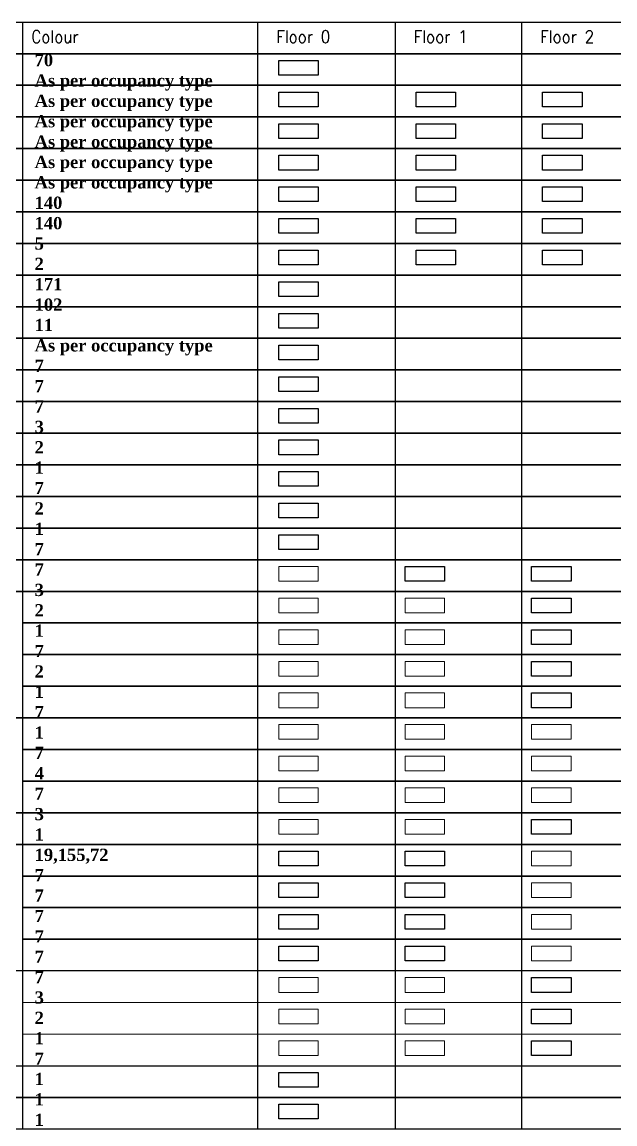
# Model space of a CAD drawing. Header units: feet. Extents: x 46032 to 46387, y 203603 to 203882.
# Drawn here: x 46128.8 to 46177.2, y 203791.7 to 203881.6 of the extents above; entities that cross this region are included whole.
import ezdxf

# ---------------------------------------------------------------- set-up
doc = ezdxf.new("R2010")
doc.units = ezdxf.units.FT
doc.header["$MEASUREMENT"] = 0
for name, color, linetype, plot in [('BLK_1_COVERED_AREA', 140, 'Continuous', False), ('BLK_1_COVERED_AREA_DEDUCT', 140, 'Continuous', False), ('BLK_1_FLR_-1_BLDG_FOOTPRINT', 1, 'Continuous', False), ('BLK_1_FLR_0_PRIVATESTAIR_1_FLIGHT_1', 6, 'Continuous', False), ('BLK_1_FLR_0_SPIRAL_FIRE_STAIR_1', 7, 'Continuous', False), ('BLK_1_FLR_1_STAIR_1', 1, 'Continuous', False), ('BLK_1_FLR_2_BLT_UP_AREA', 7, 'Continuous', False), ('BLK_1_FLR_2_BLT_UP_AREA_DEDUCT', 7, 'Continuous', False), ('BLK_1_FLR_2_BLT_UP_AREA_DEDUCT_EXISTING', 7, 'Continuous', False), ('BLK_1_FLR_2_BLT_UP_AREA_EXISTING', 7, 'Continuous', False), ('BLK_1_FLR_2_PRIVATESTAIR_1', 7, 'Continuous', False), ('BLK_1_FLR_2_STAIR_1', 1, 'Continuous', False), ('BLK_1_FLR_3_STAIR_1_FLIGHT_1', 7, 'Continuous', False), ('BLK_1_HT_OF_BLDG', 5, 'Continuous', False), ('BLK_1_LVL_0_BLDG_FOOT_PRINT', 1, 'Continuous', False), ('BLK_1_LVL_0_FRONT_SETBACK', 2, 'Continuous', False), ('BLK_1_LVL_0_REAR_SETBACK', 11, 'Continuous', False), ('BLK_1_LVL_0_SIDE_SETBACK1', 171, 'Continuous', False), ('BLK_1_LVL_0_SIDE_SETBACK2', 102, 'Continuous', False), ('PLOT_BOUNDARY', 70, 'Continuous', False)]:
    doc.layers.add(name, color=color, linetype=linetype, plot=plot)
for name, color, linetype, true_color, plot in [('BLK_1_FLR_0_BLT_UP_AREA', 25, 'Continuous', 0x995f4c, False), ('BLK_1_FLR_0_BLT_UP_AREA_DEDUCT', 25, 'Continuous', 0x995f4c, False), ('BLK_1_FLR_0_BLT_UP_AREA_DEDUCT_EXISTING', 25, 'Continuous', 0x995f4c, False), ('BLK_1_FLR_0_BLT_UP_AREA_EXISTING', 25, 'Continuous', 0x995f4c, False), ('BLK_1_FLR_1_BLT_UP_AREA', 25, 'Continuous', 0x995f4c, False), ('BLK_1_FLR_1_BLT_UP_AREA_DEDUCT', 25, 'Continuous', 0x995f4c, False), ('BLK_1_FLR_1_BLT_UP_AREA_DEDUCT_EXISTING', 25, 'Continuous', 0x995f4c, False), ('BLK_1_FLR_1_BLT_UP_AREA_EXISTING', 25, 'Continuous', 0x995f4c, False), ('BLK_1_FLR_2_PRIVATESTAIR_1_LANDING_1', 25, 'Continuous', 0x995f4c, False)]:
    doc.layers.add(name, color=color, linetype=linetype, true_color=true_color, plot=plot)
for name, color, linetype, lineweight in [('BLK_1_FLR_0_PRIVATESTAIR_1', 7, 'Continuous', 0), ('BLK_1_FLR_0_PRIVATESTAIR_1_LANDING_1', 7, 'Continuous', 0), ('BLK_1_FLR_0_STAIR_1', 7, 'Continuous', 0), ('BLK_1_FLR_0_STAIR_1_FLIGHT_1', 7, 'Continuous', 0), ('BLK_1_FLR_0_STAIR_1_LANDING_1', 7, 'Continuous', 0), ('BLK_1_FLR_1_PRIVATESTAIR_1', 7, 'Continuous', 0), ('BLK_1_FLR_1_PRIVATESTAIR_1_LANDING_1', 7, 'Continuous', 0), ('BLK_1_FLR_1_STAIR_1_FLIGHT_1', 7, 'Continuous', 0), ('BLK_1_FLR_1_STAIR_1_LANDING_1', 7, 'Continuous', 0), ('BLK_1_FLR_2_PRIVATESTAIR_1_FLIGHT_1', 7, 'Continuous', 0), ('BLK_1_FLR_2_STAIR_1_LANDING_1', 7, 'Continuous', 0)]:
    doc.layers.add(name, color=color, linetype=linetype, lineweight=lineweight)
doc.layers.add('BLK_1_PLINTH_HEIGHT', color=7, linetype='Continuous')
doc.styles.get("Standard").update_dxf_attribs({"font": 'standard'})

msp = doc.modelspace()

# ---------------------------------------------------------------- linework, layer by layer
for p, q in [((46128.861, 203881.63), (46128.861, 203879.04)), ((46148.056, 203881.63), (46148.056, 203879.047)), ((46159.269, 203881.63), (46159.269, 203879.047)), ((46169.59, 203881.63), (46169.59, 203879.047)), ((46128.861, 203879.047), (46128.861, 203876.457)), ((46148.056, 203879.047), (46148.056, 203876.465)), ((46159.269, 203879.047), (46159.269, 203876.465)), ((46169.59, 203879.047), (46169.59, 203876.465)), ((46128.861, 203876.465), (46128.861, 203873.875)), ((46148.056, 203876.465), (46148.056, 203873.882)), ((46159.269, 203876.465), (46159.269, 203873.882)), ((46169.59, 203876.465), (46169.59, 203873.882)), ((46128.861, 203873.882), (46128.861, 203871.292)), ((46148.056, 203873.882), (46148.056, 203871.3)), ((46159.269, 203873.882), (46159.269, 203871.3)), ((46169.59, 203873.882), (46169.59, 203871.3)), ((46128.861, 203871.3), (46128.861, 203868.71)), ((46148.056, 203871.3), (46148.056, 203868.717)), ((46159.269, 203871.3), (46159.269, 203868.717)), ((46169.59, 203871.3), (46169.59, 203868.717)), ((46128.861, 203868.717), (46128.861, 203866.127)), ((46148.056, 203868.717), (46148.056, 203866.135)), ((46159.269, 203868.717), (46159.269, 203866.135)), ((46169.59, 203868.717), (46169.59, 203866.135)), ((46128.861, 203866.135), (46128.861, 203863.545)), ((46148.056, 203866.135), (46148.056, 203863.552)), ((46159.269, 203866.135), (46159.269, 203863.552)), ((46169.59, 203866.135), (46169.59, 203863.552)), ((46128.861, 203863.552), (46128.861, 203860.962)), ((46148.056, 203863.552), (46148.056, 203860.969)), ((46159.269, 203863.552), (46159.269, 203860.969)), ((46169.59, 203863.552), (46169.59, 203860.969)), ((46128.861, 203860.969), (46128.861, 203858.379)), ((46148.056, 203860.969), (46148.056, 203858.387)), ((46159.269, 203860.969), (46159.269, 203858.387)), ((46169.59, 203860.969), (46169.59, 203858.387)), ((46128.861, 203858.387), (46128.861, 203855.797)), ((46148.056, 203858.387), (46148.056, 203855.804)), ((46159.269, 203858.387), (46159.269, 203855.804)), ((46169.59, 203858.387), (46169.59, 203855.804)), ((46128.861, 203855.804), (46128.861, 203853.214)), ((46148.056, 203855.804), (46148.056, 203853.222)), ((46159.269, 203855.804), (46159.269, 203853.222)), ((46169.59, 203855.804), (46169.59, 203853.222)), ((46128.861, 203853.222), (46128.861, 203850.632)), ((46148.056, 203853.222), (46148.056, 203850.639)), ((46159.269, 203853.222), (46159.269, 203850.639)), ((46169.59, 203853.222), (46169.59, 203850.639)), ((46128.861, 203850.639), (46128.861, 203848.049)), ((46148.056, 203850.639), (46148.056, 203848.057)), ((46159.269, 203850.639), (46159.269, 203848.057)), ((46169.59, 203850.639), (46169.59, 203848.057)), ((46128.861, 203848.057), (46128.861, 203845.467)), ((46148.056, 203848.057), (46148.056, 203845.474)), ((46159.269, 203848.057), (46159.269, 203845.474)), ((46169.59, 203848.057), (46169.59, 203845.474)), ((46128.861, 203845.474), (46128.861, 203842.884)), ((46148.056, 203845.474), (46148.056, 203842.891)), ((46159.269, 203845.474), (46159.269, 203842.891)), ((46169.59, 203845.474), (46169.59, 203842.891)), ((46128.861, 203842.891), (46128.861, 203840.301)), ((46148.056, 203842.891), (46148.056, 203840.309)), ((46159.269, 203842.891), (46159.269, 203840.309)), ((46169.59, 203842.891), (46169.59, 203840.309)), ((46128.861, 203840.309), (46128.861, 203837.719)), ((46148.056, 203840.309), (46148.056, 203837.726)), ((46159.269, 203840.309), (46159.269, 203837.726)), ((46169.59, 203840.309), (46169.59, 203837.726)), ((46128.861, 203837.726), (46128.861, 203835.136)), ((46148.056, 203837.726), (46148.056, 203835.144)), ((46159.269, 203837.726), (46159.269, 203835.144)), ((46169.59, 203837.726), (46169.59, 203835.144)), ((46128.861, 203835.144), (46128.861, 203832.554)), ((46148.056, 203835.144), (46148.056, 203832.561)), ((46159.269, 203835.144), (46159.269, 203832.561)), ((46169.59, 203835.144), (46169.59, 203832.561)), ((46128.861, 203832.561), (46128.861, 203829.971)), ((46148.056, 203832.561), (46148.056, 203829.979)), ((46159.269, 203832.561), (46159.269, 203829.979)), ((46169.59, 203832.561), (46169.59, 203829.979)), ((46128.861, 203829.979), (46128.861, 203827.389)), ((46148.056, 203829.979), (46148.056, 203827.396)), ((46159.269, 203829.979), (46159.269, 203827.396)), ((46169.59, 203829.979), (46169.59, 203827.396)), ((46128.861, 203827.396), (46128.861, 203824.806)), ((46148.056, 203827.396), (46148.056, 203824.813)), ((46159.269, 203827.396), (46159.269, 203824.813)), ((46169.59, 203827.396), (46169.59, 203824.813)), ((46128.861, 203824.813), (46128.861, 203822.223)), ((46148.056, 203824.813), (46148.056, 203822.231)), ((46159.269, 203824.813), (46159.269, 203822.231)), ((46169.59, 203824.813), (46169.59, 203822.231)), ((46128.861, 203822.231), (46128.861, 203819.641)), ((46148.056, 203822.231), (46148.056, 203819.648)), ((46159.269, 203822.231), (46159.269, 203819.648)), ((46169.59, 203822.231), (46169.59, 203819.648)), ((46128.861, 203819.648), (46128.861, 203817.058)), ((46148.056, 203819.648), (46148.056, 203817.066)), ((46159.269, 203819.648), (46159.269, 203817.066)), ((46169.59, 203819.648), (46169.59, 203817.066)), ((46128.861, 203817.066), (46128.861, 203814.476)), ((46148.056, 203817.066), (46148.056, 203814.483)), ((46159.269, 203817.066), (46159.269, 203814.483)), ((46169.59, 203817.066), (46169.59, 203814.483)), ((46128.861, 203814.483), (46128.861, 203811.893)), ((46148.056, 203814.483), (46148.056, 203811.901)), ((46159.269, 203814.483), (46159.269, 203811.901)), ((46169.59, 203814.483), (46169.59, 203811.901)), ((46128.861, 203811.901), (46128.861, 203809.311)), ((46148.056, 203811.901), (46148.056, 203809.318)), ((46159.269, 203811.901), (46159.269, 203809.318)), ((46169.59, 203811.901), (46169.59, 203809.318)), ((46128.861, 203809.318), (46128.861, 203806.728)), ((46148.056, 203809.318), (46148.056, 203806.735)), ((46159.269, 203809.318), (46159.269, 203806.735)), ((46169.59, 203809.318), (46169.59, 203806.735)), ((46128.861, 203806.735), (46128.861, 203804.145)), ((46148.056, 203806.735), (46148.056, 203804.153)), ((46159.269, 203806.735), (46159.269, 203804.153)), ((46169.59, 203806.735), (46169.59, 203804.153)), ((46128.861, 203804.153), (46128.861, 203801.563)), ((46148.056, 203804.153), (46148.056, 203801.57)), ((46159.269, 203804.153), (46159.269, 203801.57)), ((46169.59, 203804.153), (46169.59, 203801.57)), ((46128.861, 203801.57), (46128.861, 203798.98)), ((46148.056, 203801.57), (46148.056, 203798.988)), ((46159.269, 203801.57), (46159.269, 203798.988)), ((46169.59, 203801.57), (46169.59, 203798.988)), ((46128.861, 203798.988), (46128.861, 203796.398)), ((46148.056, 203798.988), (46148.056, 203796.405)), ((46159.269, 203798.988), (46159.269, 203796.405)), ((46169.59, 203798.988), (46169.59, 203796.405)), ((46128.861, 203796.405), (46128.861, 203793.815)), ((46148.056, 203796.405), (46148.056, 203793.823)), ((46159.269, 203796.405), (46159.269, 203793.823)), ((46169.59, 203796.405), (46169.59, 203793.823)), ((46128.861, 203793.823), (46128.861, 203791.232)), ((46148.056, 203793.823), (46148.056, 203791.24)), ((46159.269, 203793.823), (46159.269, 203791.24)), ((46169.59, 203793.823), (46169.59, 203791.24))]:
    msp.add_line(p, q)
for points in [[(46032.006, 203881.63), (46225.597, 203881.63), (46225.597, 203879.047), (46032.006, 203879.047), (46032.006, 203881.63)], [(46032.006, 203879.047), (46225.597, 203879.047), (46225.597, 203876.465), (46032.006, 203876.465), (46032.006, 203879.047)], [(46032.006, 203855.804), (46225.597, 203855.804), (46225.597, 203853.222), (46032.006, 203853.222), (46032.006, 203855.804)], [(46032.006, 203840.309), (46225.597, 203840.309), (46225.597, 203837.726), (46032.006, 203837.726), (46032.006, 203840.309)], [(46032.006, 203796.405), (46225.597, 203796.405), (46225.597, 203793.823), (46032.006, 203793.823), (46032.006, 203796.405)], [(46032.006, 203793.823), (46225.597, 203793.823), (46225.597, 203791.24), (46032.006, 203791.24), (46032.006, 203793.823)]]:
    msp.add_lwpolyline(points, close=True)
for points in [[(46032.878, 203873.882), (46032.006, 203873.882), (46032.006, 203876.465), (46225.597, 203876.465), (46225.597, 203873.882), (46082.878, 203873.882)], [(46082.878, 203873.882), (46225.597, 203873.882), (46225.597, 203871.3), (46032.006, 203871.3), (46032.006, 203873.882), (46032.878, 203873.882)], [(46032.878, 203868.717), (46032.006, 203868.717), (46032.006, 203871.3), (46225.597, 203871.3), (46225.597, 203868.717), (46082.878, 203868.717)], [(46082.878, 203868.717), (46225.597, 203868.717), (46225.597, 203866.135), (46082.878, 203866.135)], [(46082.878, 203866.135), (46225.597, 203866.135), (46225.597, 203863.552), (46082.878, 203863.552)], [(46082.878, 203863.552), (46225.597, 203863.552), (46225.597, 203860.969), (46032.006, 203860.969), (46032.006, 203863.552), (46032.878, 203863.552)], [(46032.878, 203858.387), (46032.006, 203858.387), (46032.006, 203860.969), (46225.597, 203860.969), (46225.597, 203858.387), (46082.878, 203858.387)], [(46082.878, 203858.387), (46225.597, 203858.387), (46225.597, 203855.804), (46032.006, 203855.804), (46032.006, 203858.387), (46032.878, 203858.387)], [(46032.878, 203850.639), (46032.006, 203850.639), (46032.006, 203853.222), (46225.597, 203853.222), (46225.597, 203850.639), (46082.878, 203850.639)], [(46032.878, 203848.057), (46032.006, 203848.057), (46032.006, 203850.639), (46225.597, 203850.639), (46225.597, 203848.057), (46082.878, 203848.057)], [(46082.878, 203850.639), (46225.597, 203850.639), (46225.597, 203848.057), (46082.878, 203848.057)], [(46082.878, 203848.057), (46225.597, 203848.057), (46225.597, 203845.474), (46082.878, 203845.474)], [(46082.878, 203845.474), (46225.597, 203845.474), (46225.597, 203842.891), (46082.878, 203842.891)], [(46082.878, 203842.891), (46225.597, 203842.891), (46225.597, 203840.309), (46032.006, 203840.309), (46032.006, 203842.891), (46032.878, 203842.891)], [(46032.878, 203835.144), (46032.006, 203835.144), (46032.006, 203837.726), (46225.597, 203837.726), (46225.597, 203835.144), (46082.878, 203835.144)], [(46082.878, 203835.144), (46225.597, 203835.144), (46225.597, 203832.561), (46128.861, 203832.561)], [(46128.861, 203832.561), (46225.597, 203832.561), (46225.597, 203829.979), (46128.861, 203829.979)], [(46128.861, 203829.979), (46225.597, 203829.979), (46225.597, 203827.396), (46128.861, 203827.396)], [(46128.861, 203827.396), (46225.597, 203827.396), (46225.597, 203824.813), (46082.878, 203824.813)], [(46082.878, 203824.813), (46225.597, 203824.813), (46225.597, 203822.231), (46128.861, 203822.231)], [(46128.861, 203822.231), (46225.597, 203822.231), (46225.597, 203819.648), (46128.861, 203819.648)], [(46128.861, 203819.648), (46225.597, 203819.648), (46225.597, 203817.066), (46032.006, 203817.066), (46032.006, 203819.648), (46032.878, 203819.648)], [(46032.878, 203814.483), (46032.006, 203814.483), (46032.006, 203817.066), (46225.597, 203817.066), (46225.597, 203814.483), (46082.878, 203814.483)], [(46082.878, 203814.483), (46225.597, 203814.483), (46225.597, 203811.901), (46128.861, 203811.901)], [(46128.861, 203811.901), (46225.597, 203811.901), (46225.597, 203809.318), (46128.861, 203809.318)], [(46128.861, 203809.318), (46225.597, 203809.318), (46225.597, 203806.735), (46128.861, 203806.735)], [(46128.861, 203806.735), (46225.597, 203806.735), (46225.597, 203804.153), (46082.878, 203804.153)]]:
    msp.add_lwpolyline(points)
at = {"layer": 'BLK_1_COVERED_AREA'}
msp.add_lwpolyline([(46149.774, 203860.418), (46152.994, 203860.418), (46152.994, 203859.217), (46149.774, 203859.217)], close=True, dxfattribs=at)
at = {"layer": 'BLK_1_COVERED_AREA_DEDUCT'}
msp.add_lwpolyline([(46149.774, 203857.836), (46152.994, 203857.836), (46152.994, 203856.634), (46149.774, 203856.634)], close=True, dxfattribs=at)
at = {"layer": 'BLK_1_FLR_-1_BLDG_FOOTPRINT'}
msp.add_lwpolyline([(46149.774, 203793.271), (46152.994, 203793.271), (46152.994, 203792.07), (46149.774, 203792.07)], close=True, dxfattribs=at)
at = {"layer": 'BLK_1_FLR_0_BLT_UP_AREA', "color": 25}
for points in [[(46149.774, 203875.914), (46152.994, 203875.914), (46152.994, 203874.713), (46149.774, 203874.713)], [(46149.774, 203868.166), (46152.994, 203868.166), (46152.994, 203866.965), (46149.774, 203866.965)]]:
    msp.add_lwpolyline(points, close=True, dxfattribs=at)
at = {"layer": 'BLK_1_FLR_0_BLT_UP_AREA_DEDUCT', "color": 25}
for points in [[(46149.774, 203873.331), (46152.994, 203873.331), (46152.994, 203872.13), (46149.774, 203872.13)], [(46149.774, 203863.001), (46152.994, 203863.001), (46152.994, 203861.8), (46149.774, 203861.8)]]:
    msp.add_lwpolyline(points, close=True, dxfattribs=at)
at = {"layer": 'BLK_1_FLR_0_BLT_UP_AREA_DEDUCT_EXISTING', "color": 25}
msp.add_lwpolyline([(46149.774, 203865.583), (46152.994, 203865.583), (46152.994, 203864.382), (46149.774, 203864.382)], close=True, dxfattribs=at)
at = {"layer": 'BLK_1_FLR_0_BLT_UP_AREA_EXISTING', "color": 25}
msp.add_lwpolyline([(46149.774, 203870.749), (46152.994, 203870.749), (46152.994, 203869.547), (46149.774, 203869.547)], close=True, dxfattribs=at)
at = {"layer": 'BLK_1_FLR_0_PRIVATESTAIR_1'}
msp.add_lwpolyline([(46149.774, 203816.514), (46152.994, 203816.514), (46152.994, 203815.313), (46149.774, 203815.313)], close=True, dxfattribs=at)
at = {"layer": 'BLK_1_FLR_0_PRIVATESTAIR_1_FLIGHT_1', "color": 0}
msp.add_lwpolyline([(46149.774, 203813.932), (46152.994, 203813.932), (46152.994, 203812.731), (46149.774, 203812.731)], close=True, dxfattribs=at)
at = {"layer": 'BLK_1_FLR_0_PRIVATESTAIR_1_FLIGHT_1', "color": 7}
msp.add_lwpolyline([(46160.095, 203813.932), (46163.316, 203813.932), (46163.316, 203812.731), (46160.095, 203812.731)], close=True, dxfattribs=at)
at = {"layer": 'BLK_1_FLR_0_PRIVATESTAIR_1_FLIGHT_1', "color": 3}
for points in [[(46149.774, 203811.349), (46152.994, 203811.349), (46152.994, 203810.148), (46149.774, 203810.148)], [(46160.095, 203811.349), (46163.316, 203811.349), (46163.316, 203810.148), (46160.095, 203810.148)]]:
    msp.add_lwpolyline(points, close=True, dxfattribs=at)
at = {"layer": 'BLK_1_FLR_0_PRIVATESTAIR_1_FLIGHT_1', "color": 2}
for points in [[(46149.774, 203808.767), (46152.994, 203808.767), (46152.994, 203807.566), (46149.774, 203807.566)], [(46160.095, 203808.767), (46163.316, 203808.767), (46163.316, 203807.566), (46160.095, 203807.566)]]:
    msp.add_lwpolyline(points, close=True, dxfattribs=at)
at = {"layer": 'BLK_1_FLR_0_PRIVATESTAIR_1_FLIGHT_1', "color": 1}
for points in [[(46149.774, 203806.184), (46152.994, 203806.184), (46152.994, 203804.983), (46149.774, 203804.983)], [(46160.095, 203806.184), (46163.316, 203806.184), (46163.316, 203804.983), (46160.095, 203804.983)]]:
    msp.add_lwpolyline(points, close=True, dxfattribs=at)
at = {"layer": 'BLK_1_FLR_0_PRIVATESTAIR_1_LANDING_1'}
msp.add_lwpolyline([(46149.774, 203803.602), (46152.994, 203803.602), (46152.994, 203802.4), (46149.774, 203802.4)], close=True, dxfattribs=at)
at = {"layer": 'BLK_1_FLR_0_PRIVATESTAIR_1_LANDING_1', "color": 2}
msp.add_lwpolyline([(46149.774, 203801.019), (46152.994, 203801.019), (46152.994, 203799.818), (46149.774, 203799.818)], close=True, dxfattribs=at)
at = {"layer": 'BLK_1_FLR_0_PRIVATESTAIR_1_LANDING_1', "color": 1}
msp.add_lwpolyline([(46149.774, 203798.436), (46152.994, 203798.436), (46152.994, 203797.235), (46149.774, 203797.235)], close=True, dxfattribs=at)
at = {"layer": 'BLK_1_FLR_0_SPIRAL_FIRE_STAIR_1'}
msp.add_lwpolyline([(46149.774, 203795.854), (46152.994, 203795.854), (46152.994, 203794.653), (46149.774, 203794.653)], close=True, dxfattribs=at)
at = {"layer": 'BLK_1_FLR_0_STAIR_1'}
msp.add_lwpolyline([(46149.774, 203837.175), (46152.994, 203837.175), (46152.994, 203835.974), (46149.774, 203835.974)], close=True, dxfattribs=at)
at = {"layer": 'BLK_1_FLR_0_STAIR_1_FLIGHT_1'}
msp.add_lwpolyline([(46149.774, 203834.592), (46152.994, 203834.592), (46152.994, 203833.391), (46149.774, 203833.391)], close=True, dxfattribs=at)
at = {"layer": 'BLK_1_FLR_0_STAIR_1_FLIGHT_1', "color": 3}
msp.add_lwpolyline([(46149.774, 203832.01), (46152.994, 203832.01), (46152.994, 203830.809), (46149.774, 203830.809)], close=True, dxfattribs=at)
at = {"layer": 'BLK_1_FLR_0_STAIR_1_FLIGHT_1', "color": 2}
msp.add_lwpolyline([(46149.774, 203829.427), (46152.994, 203829.427), (46152.994, 203828.226), (46149.774, 203828.226)], close=True, dxfattribs=at)
at = {"layer": 'BLK_1_FLR_0_STAIR_1_FLIGHT_1', "color": 1}
msp.add_lwpolyline([(46149.774, 203826.845), (46152.994, 203826.845), (46152.994, 203825.644), (46149.774, 203825.644)], close=True, dxfattribs=at)
at = {"layer": 'BLK_1_FLR_0_STAIR_1_LANDING_1'}
msp.add_lwpolyline([(46149.774, 203824.262), (46152.994, 203824.262), (46152.994, 203823.061), (46149.774, 203823.061)], close=True, dxfattribs=at)
at = {"layer": 'BLK_1_FLR_0_STAIR_1_LANDING_1', "color": 2}
msp.add_lwpolyline([(46149.774, 203821.68), (46152.994, 203821.68), (46152.994, 203820.478), (46149.774, 203820.478)], close=True, dxfattribs=at)
at = {"layer": 'BLK_1_FLR_0_STAIR_1_LANDING_1', "color": 1}
msp.add_lwpolyline([(46149.774, 203819.097), (46152.994, 203819.097), (46152.994, 203817.896), (46149.774, 203817.896)], close=True, dxfattribs=at)
at = {"layer": 'BLK_1_FLR_1_BLT_UP_AREA', "color": 25}
for points in [[(46160.988, 203875.914), (46164.208, 203875.914), (46164.208, 203874.713), (46160.988, 203874.713)], [(46160.988, 203868.166), (46164.208, 203868.166), (46164.208, 203866.965), (46160.988, 203866.965)]]:
    msp.add_lwpolyline(points, close=True, dxfattribs=at)
at = {"layer": 'BLK_1_FLR_1_BLT_UP_AREA_DEDUCT', "color": 25}
for points in [[(46160.988, 203873.331), (46164.208, 203873.331), (46164.208, 203872.13), (46160.988, 203872.13)], [(46160.988, 203863.001), (46164.208, 203863.001), (46164.208, 203861.8), (46160.988, 203861.8)]]:
    msp.add_lwpolyline(points, close=True, dxfattribs=at)
at = {"layer": 'BLK_1_FLR_1_BLT_UP_AREA_DEDUCT_EXISTING', "color": 25}
msp.add_lwpolyline([(46160.988, 203865.583), (46164.208, 203865.583), (46164.208, 203864.382), (46160.988, 203864.382)], close=True, dxfattribs=at)
at = {"layer": 'BLK_1_FLR_1_BLT_UP_AREA_EXISTING', "color": 25}
msp.add_lwpolyline([(46160.988, 203870.749), (46164.208, 203870.749), (46164.208, 203869.547), (46160.988, 203869.547)], close=True, dxfattribs=at)
at = {"layer": 'BLK_1_FLR_1_PRIVATESTAIR_1'}
msp.add_lwpolyline([(46160.095, 203816.514), (46163.316, 203816.514), (46163.316, 203815.313), (46160.095, 203815.313)], close=True, dxfattribs=at)
at = {"layer": 'BLK_1_FLR_1_PRIVATESTAIR_1_LANDING_1'}
for points in [[(46082.878, 203804.153), (46225.597, 203804.153), (46225.597, 203801.57), (46128.861, 203801.57)], [(46128.861, 203801.57), (46225.597, 203801.57), (46225.597, 203798.988), (46128.861, 203798.988)], [(46128.861, 203798.988), (46225.597, 203798.988), (46225.597, 203796.405), (46032.006, 203796.405), (46032.006, 203798.988), (46032.878, 203798.988)]]:
    msp.add_lwpolyline(points, dxfattribs=at)
at = {"layer": 'BLK_1_FLR_1_PRIVATESTAIR_1_LANDING_1', "color": 7}
msp.add_lwpolyline([(46160.095, 203803.602), (46163.316, 203803.602), (46163.316, 203802.4), (46160.095, 203802.4)], close=True, dxfattribs=at)
at = {"layer": 'BLK_1_FLR_1_PRIVATESTAIR_1_LANDING_1', "color": 2}
msp.add_lwpolyline([(46160.095, 203801.019), (46163.316, 203801.019), (46163.316, 203799.818), (46160.095, 203799.818)], close=True, dxfattribs=at)
at = {"layer": 'BLK_1_FLR_1_PRIVATESTAIR_1_LANDING_1', "color": 1}
msp.add_lwpolyline([(46160.095, 203798.436), (46163.316, 203798.436), (46163.316, 203797.235), (46160.095, 203797.235)], close=True, dxfattribs=at)
at = {"layer": 'BLK_1_FLR_1_STAIR_1', "color": 7}
msp.add_lwpolyline([(46160.095, 203837.175), (46163.316, 203837.175), (46163.316, 203835.974), (46160.095, 203835.974)], close=True, dxfattribs=at)
at = {"layer": 'BLK_1_FLR_1_STAIR_1_FLIGHT_1'}
msp.add_lwpolyline([(46160.095, 203834.592), (46163.316, 203834.592), (46163.316, 203833.391), (46160.095, 203833.391)], close=True, dxfattribs=at)
at = {"layer": 'BLK_1_FLR_1_STAIR_1_FLIGHT_1', "color": 3}
msp.add_lwpolyline([(46160.095, 203832.01), (46163.316, 203832.01), (46163.316, 203830.809), (46160.095, 203830.809)], close=True, dxfattribs=at)
at = {"layer": 'BLK_1_FLR_1_STAIR_1_FLIGHT_1', "color": 2}
msp.add_lwpolyline([(46160.095, 203829.427), (46163.316, 203829.427), (46163.316, 203828.226), (46160.095, 203828.226)], close=True, dxfattribs=at)
at = {"layer": 'BLK_1_FLR_1_STAIR_1_FLIGHT_1', "color": 1}
msp.add_lwpolyline([(46160.095, 203826.845), (46163.316, 203826.845), (46163.316, 203825.644), (46160.095, 203825.644)], close=True, dxfattribs=at)
at = {"layer": 'BLK_1_FLR_1_STAIR_1_LANDING_1'}
msp.add_lwpolyline([(46160.095, 203824.262), (46163.316, 203824.262), (46163.316, 203823.061), (46160.095, 203823.061)], close=True, dxfattribs=at)
at = {"layer": 'BLK_1_FLR_1_STAIR_1_LANDING_1', "color": 2}
msp.add_lwpolyline([(46160.095, 203821.68), (46163.316, 203821.68), (46163.316, 203820.478), (46160.095, 203820.478)], close=True, dxfattribs=at)
at = {"layer": 'BLK_1_FLR_1_STAIR_1_LANDING_1', "color": 1}
msp.add_lwpolyline([(46160.095, 203819.097), (46163.316, 203819.097), (46163.316, 203817.896), (46160.095, 203817.896)], close=True, dxfattribs=at)
at = {"layer": 'BLK_1_FLR_2_BLT_UP_AREA', "color": 25}
for points in [[(46171.309, 203875.914), (46174.529, 203875.914), (46174.529, 203874.713), (46171.309, 203874.713)], [(46171.309, 203868.166), (46174.529, 203868.166), (46174.529, 203866.965), (46171.309, 203866.965)]]:
    msp.add_lwpolyline(points, close=True, dxfattribs=at)
at = {"layer": 'BLK_1_FLR_2_BLT_UP_AREA_DEDUCT', "color": 25}
for points in [[(46171.309, 203873.331), (46174.529, 203873.331), (46174.529, 203872.13), (46171.309, 203872.13)], [(46171.309, 203863.001), (46174.529, 203863.001), (46174.529, 203861.8), (46171.309, 203861.8)]]:
    msp.add_lwpolyline(points, close=True, dxfattribs=at)
at = {"layer": 'BLK_1_FLR_2_BLT_UP_AREA_DEDUCT_EXISTING', "color": 25}
msp.add_lwpolyline([(46171.309, 203865.583), (46174.529, 203865.583), (46174.529, 203864.382), (46171.309, 203864.382)], close=True, dxfattribs=at)
at = {"layer": 'BLK_1_FLR_2_BLT_UP_AREA_EXISTING', "color": 25}
msp.add_lwpolyline([(46171.309, 203870.749), (46174.529, 203870.749), (46174.529, 203869.547), (46171.309, 203869.547)], close=True, dxfattribs=at)
at = {"layer": 'BLK_1_FLR_2_PRIVATESTAIR_1'}
msp.add_lwpolyline([(46170.417, 203816.514), (46173.637, 203816.514), (46173.637, 203815.313), (46170.417, 203815.313)], close=True, dxfattribs=at)
at = {"layer": 'BLK_1_FLR_2_PRIVATESTAIR_1_FLIGHT_1'}
msp.add_lwpolyline([(46170.417, 203813.932), (46173.637, 203813.932), (46173.637, 203812.731), (46170.417, 203812.731)], close=True, dxfattribs=at)
at = {"layer": 'BLK_1_FLR_2_PRIVATESTAIR_1_FLIGHT_1', "color": 3}
msp.add_lwpolyline([(46170.417, 203811.349), (46173.637, 203811.349), (46173.637, 203810.148), (46170.417, 203810.148)], close=True, dxfattribs=at)
at = {"layer": 'BLK_1_FLR_2_PRIVATESTAIR_1_FLIGHT_1', "color": 2}
msp.add_lwpolyline([(46170.417, 203808.767), (46173.637, 203808.767), (46173.637, 203807.566), (46170.417, 203807.566)], close=True, dxfattribs=at)
at = {"layer": 'BLK_1_FLR_2_PRIVATESTAIR_1_FLIGHT_1', "color": 1}
msp.add_lwpolyline([(46170.417, 203806.184), (46173.637, 203806.184), (46173.637, 203804.983), (46170.417, 203804.983)], close=True, dxfattribs=at)
at = {"layer": 'BLK_1_FLR_2_PRIVATESTAIR_1_LANDING_1', "color": 7}
msp.add_lwpolyline([(46170.417, 203803.602), (46173.637, 203803.602), (46173.637, 203802.4), (46170.417, 203802.4)], close=True, dxfattribs=at)
at = {"layer": 'BLK_1_FLR_2_PRIVATESTAIR_1_LANDING_1', "color": 2}
msp.add_lwpolyline([(46170.417, 203801.019), (46173.637, 203801.019), (46173.637, 203799.818), (46170.417, 203799.818)], close=True, dxfattribs=at)
at = {"layer": 'BLK_1_FLR_2_PRIVATESTAIR_1_LANDING_1', "color": 1}
msp.add_lwpolyline([(46170.417, 203798.436), (46173.637, 203798.436), (46173.637, 203797.235), (46170.417, 203797.235)], close=True, dxfattribs=at)
at = {"layer": 'BLK_1_FLR_2_STAIR_1', "color": 7}
msp.add_lwpolyline([(46170.417, 203837.175), (46173.637, 203837.175), (46173.637, 203835.974), (46170.417, 203835.974)], close=True, dxfattribs=at)
at = {"layer": 'BLK_1_FLR_2_STAIR_1_LANDING_1'}
msp.add_lwpolyline([(46170.417, 203824.262), (46173.637, 203824.262), (46173.637, 203823.061), (46170.417, 203823.061)], close=True, dxfattribs=at)
at = {"layer": 'BLK_1_FLR_2_STAIR_1_LANDING_1', "color": 2}
msp.add_lwpolyline([(46170.417, 203821.68), (46173.637, 203821.68), (46173.637, 203820.478), (46170.417, 203820.478)], close=True, dxfattribs=at)
at = {"layer": 'BLK_1_FLR_2_STAIR_1_LANDING_1', "color": 1}
msp.add_lwpolyline([(46170.417, 203819.097), (46173.637, 203819.097), (46173.637, 203817.896), (46170.417, 203817.896)], close=True, dxfattribs=at)
at = {"layer": 'BLK_1_FLR_3_STAIR_1_FLIGHT_1'}
msp.add_lwpolyline([(46170.417, 203834.592), (46173.637, 203834.592), (46173.637, 203833.391), (46170.417, 203833.391)], close=True, dxfattribs=at)
at = {"layer": 'BLK_1_FLR_3_STAIR_1_FLIGHT_1', "color": 3}
msp.add_lwpolyline([(46170.417, 203832.01), (46173.637, 203832.01), (46173.637, 203830.809), (46170.417, 203830.809)], close=True, dxfattribs=at)
at = {"layer": 'BLK_1_FLR_3_STAIR_1_FLIGHT_1', "color": 2}
msp.add_lwpolyline([(46170.417, 203829.427), (46173.637, 203829.427), (46173.637, 203828.226), (46170.417, 203828.226)], close=True, dxfattribs=at)
at = {"layer": 'BLK_1_FLR_3_STAIR_1_FLIGHT_1', "color": 1}
msp.add_lwpolyline([(46170.417, 203826.845), (46173.637, 203826.845), (46173.637, 203825.644), (46170.417, 203825.644)], close=True, dxfattribs=at)
at = {"layer": 'BLK_1_HT_OF_BLDG'}
msp.add_lwpolyline([(46149.774, 203855.253), (46152.994, 203855.253), (46152.994, 203854.052), (46149.774, 203854.052)], close=True, dxfattribs=at)
at = {"layer": 'BLK_1_LVL_0_BLDG_FOOT_PRINT', "color": 25}
msp.add_lwpolyline([(46149.774, 203842.34), (46152.994, 203842.34), (46152.994, 203841.139), (46149.774, 203841.139)], close=True, dxfattribs=at)
at = {"layer": 'BLK_1_LVL_0_FRONT_SETBACK'}
msp.add_lwpolyline([(46149.774, 203852.67), (46152.994, 203852.67), (46152.994, 203851.469), (46149.774, 203851.469)], close=True, dxfattribs=at)
at = {"layer": 'BLK_1_LVL_0_REAR_SETBACK'}
msp.add_lwpolyline([(46149.774, 203844.923), (46152.994, 203844.923), (46152.994, 203843.722), (46149.774, 203843.722)], close=True, dxfattribs=at)
at = {"layer": 'BLK_1_LVL_0_SIDE_SETBACK1'}
msp.add_lwpolyline([(46149.774, 203850.088), (46152.994, 203850.088), (46152.994, 203848.887), (46149.774, 203848.887)], close=True, dxfattribs=at)
at = {"layer": 'BLK_1_LVL_0_SIDE_SETBACK2'}
msp.add_lwpolyline([(46149.774, 203847.505), (46152.994, 203847.505), (46152.994, 203846.304), (46149.774, 203846.304)], close=True, dxfattribs=at)
at = {"layer": 'BLK_1_PLINTH_HEIGHT'}
msp.add_lwpolyline([(46149.774, 203839.758), (46152.994, 203839.758), (46152.994, 203838.556), (46149.774, 203838.556)], close=True, dxfattribs=at)
at = {"layer": 'PLOT_BOUNDARY'}
msp.add_lwpolyline([(46149.774, 203878.496), (46152.994, 203878.496), (46152.994, 203877.295), (46149.774, 203877.295)], close=True, dxfattribs=at)

# ---------------------------------------------------------------- texts
at = {"attachment_point": 1}
for s, width, gutter_width, insert, char_height in [('Colour', 9.06706, 5, (46129.583, 203880.935), 1), ('Floor 0', 9.06706, 5, (46149.571, 203880.935), 1), ('Floor 1', 9.06706, 5, (46160.785, 203880.935), 1), ('Floor 2', 9.06706, 5, (46171.106, 203880.935), 1), ('{\\fGeorgia|b1|i0|c0|p18;\\H0.83333x;70\\PAs per occupancy type\\H1.86529x; \\H0.53611x;\\PAs per occupancy type\\H1.57686x; \\H0.63417x;\\PAs per occupancy type\\H1.673x; \\H0.59773x;\\PAs per occupancy type\\H1.64095x; \\H0.6094x;\\PAs per occupancy type\\H1.65164x; \\H0.60546x;\\PAs per occupancy type\\H1.64808x; \\H0.60677x;\\P140\\H1.64926x; \\H0.60633x;\\P140\\H1.64887x; \\H0.60648x;\\P5\\H1.649x; \\H0.60643x;\\P2\\H1.64896x; \\H0.60644x;\\P171\\H1.64897x; \\H0.60644x;\\P102\\H1.64897x; \\H0.60644x;\\P11\\H1.64897x; \\H0.60644x;\\PAs per occupancy type\\H1.64897x; \\H0.60644x;\\P7\\H1.64897x; \\H0.60644x;\\P7\\H1.64897x; \\H0.60644x;\\P7\\H1.64897x; \\H0.60644x;\\P3\\H1.64897x; \\H0.60644x;\\P2\\H1.64897x; \\H0.60644x;\\P1\\H1.64897x; \\H0.60644x;\\P7\\H1.64897x; \\H0.60644x;\\P2\\H1.64897x; \\H0.60644x;\\P1\\H1.64897x; \\H0.60644x;\\P7\\H1.64897x; \\H0.60644x;\\P7\\H1.64897x; \\H0.60644x;\\P3\\H1.64897x; \\H0.60644x;\\P2\\H1.64897x; \\H0.60644x;\\P1\\H1.64897x; \\H0.60644x;\\P7\\H1.64897x; \\H0.60644x;\\P2\\H1.64897x; \\H0.60644x;\\P1\\H1.64897x; \\H0.60644x;\\P7\\H1.64897x; \\H0.60644x;\\P1\\H1.64897x; \\H0.60644x;\\P7\\H1.64897x; \\H0.60644x;\\P4\\H1.64897x; \\H0.60644x;\\P7\\H1.64897x; \\H0.60644x;\\P3\\H1.64897x; \\H0.60644x;\\P1\\H1.64897x; \\H0.60644x;\\P19,155,72\\H1.64897x; \\H0.60644x;\\P7\\H1.64897x; \\H0.60644x;\\P7\\H1.64897x; \\H0.60644x;\\P7\\H1.64897x; \\H0.60644x;\\P7\\H1.64897x; \\H0.60644x;\\P7\\H1.64897x; \\H0.60644x;\\P7\\H1.64897x; \\H0.60644x;\\P3\\H1.64897x; \\H0.60644x;\\P2\\H1.64897x; \\H0.60644x;\\P1\\H1.64897x; \\H0.60644x;\\P7\\H1.64897x; \\H0.60644x;\\P1\\H1.64897x; \\H0.60644x;\\P1\\H1.64897x; \\H0.60644x;\\P1\\H1.64897x; \\H0.60644x;\\P1\\H1.64897x; \\H0.60644x;\\P1\\H1.64897x; \\H0.60644x;\\P1\\H1.64897x; \\H0.60644x;\\P7\\H1.64897x; \\H0.60644x;\\P19,155,72\\H1.64897x; \\H0.60644x;\\P\\H1.64897x; \\H0.60644x;\\P\\H1.64897x; \\H0.60644x;\\P\\H1.64897x; \\H0.60644x;\\P\\H1.64897x; \\H0.60644x;\\P\\H1.64897x; \\H0.60644x;\\PAs per occupancy type\\H1.64897x; \\H0.60644x;\\PAs per occupancy type\\H1.64897x; \\H0.60644x;\\P7\\H1.64897x; \\H0.60644x;\\P7\\H1.64897x; \\H0.60644x;\\P7\\H1.64897x; \\H0.60644x;\\P7\\H1.64897x; \\H0.60644x;\\P7\\H1.64897x; \\H0.60644x;\\P37\\H1.64897x; \\H0.60644x;\\P39\\H1.64897x; \\H0.60644x;\\P1\\H1.64897x; \\H0.60644x;\\P2\\H1.64897x; \\H0.60644x;\\P1\\H1.64897x; \\H0.60644x;\\P2\\H1.64897x; \\H0.60644x;\\P3\\H1.64897x; \\H0.60644x;\\P1\\H1.64897x; \\H0.60644x;\\P2\\H1.64897x; \\H0.60644x;\\P35\\H1.64897x; \\H0.60644x;\\P24\\H1.64897x; \\H0.60644x;\\P13\\H1.64897x; \\H0.60644x;\\P15\\H1.64897x; \\H0.60644x;\\PAs per occupancy type\\H1.64897x; \\H0.60644x;\\P33\\H1.64897x; \\H0.60644x;\\PAs per occupancy type\\H1.64897x; \\H0.60644x;\\PAs per occupancy type\\H1.64897x; \\H0.60644x;\\P7\\H1.64897x; \\H0.60644x;\\P7\\H1.64897x; \\H0.60644x;\\P7\\H1.64897x; \\H0.60644x;\\P1\\H1.64897x; \\H0.60644x;\\P2\\H1.64897x; \\H0.60644x;\\P3\\H1.64897x; \\H0.60644x;\\P7\\H1.64897x; \\H0.60644x;\\P1\\H1.64897x; \\H0.60644x;\\P2\\H1.64897x; \\H0.60644x;\\P3\\H1.64897x; \\H0.60644x;\\P1\\H1.64897x; \\H0.60644x;\\P2\\H1.64897x; \\H0.60644x;\\P3\\H1.64897x; \\H0.60644x;\\P1\\H1.64897x; \\H0.60644x;\\P2\\H1.64897x; \\H0.60644x;\\P3\\H1.64897x; \\H0.60644x;\\P1\\H1.64897x; \\H0.60644x;\\P2\\H1.64897x; \\H0.60644x;\\P3\\H1.64897x; \\H0.60644x;\\P7\\H1.64897x; }', 30.87946, 5.989, (46129.858, 203879.022), 1.19776)]:
    msp.add_mtext_dynamic_manual_height_columns(s, width=width, gutter_width=gutter_width, heights=[0], dxfattribs=dict(at, insert=insert, char_height=char_height))

doc.saveas('drawing.dxf')
